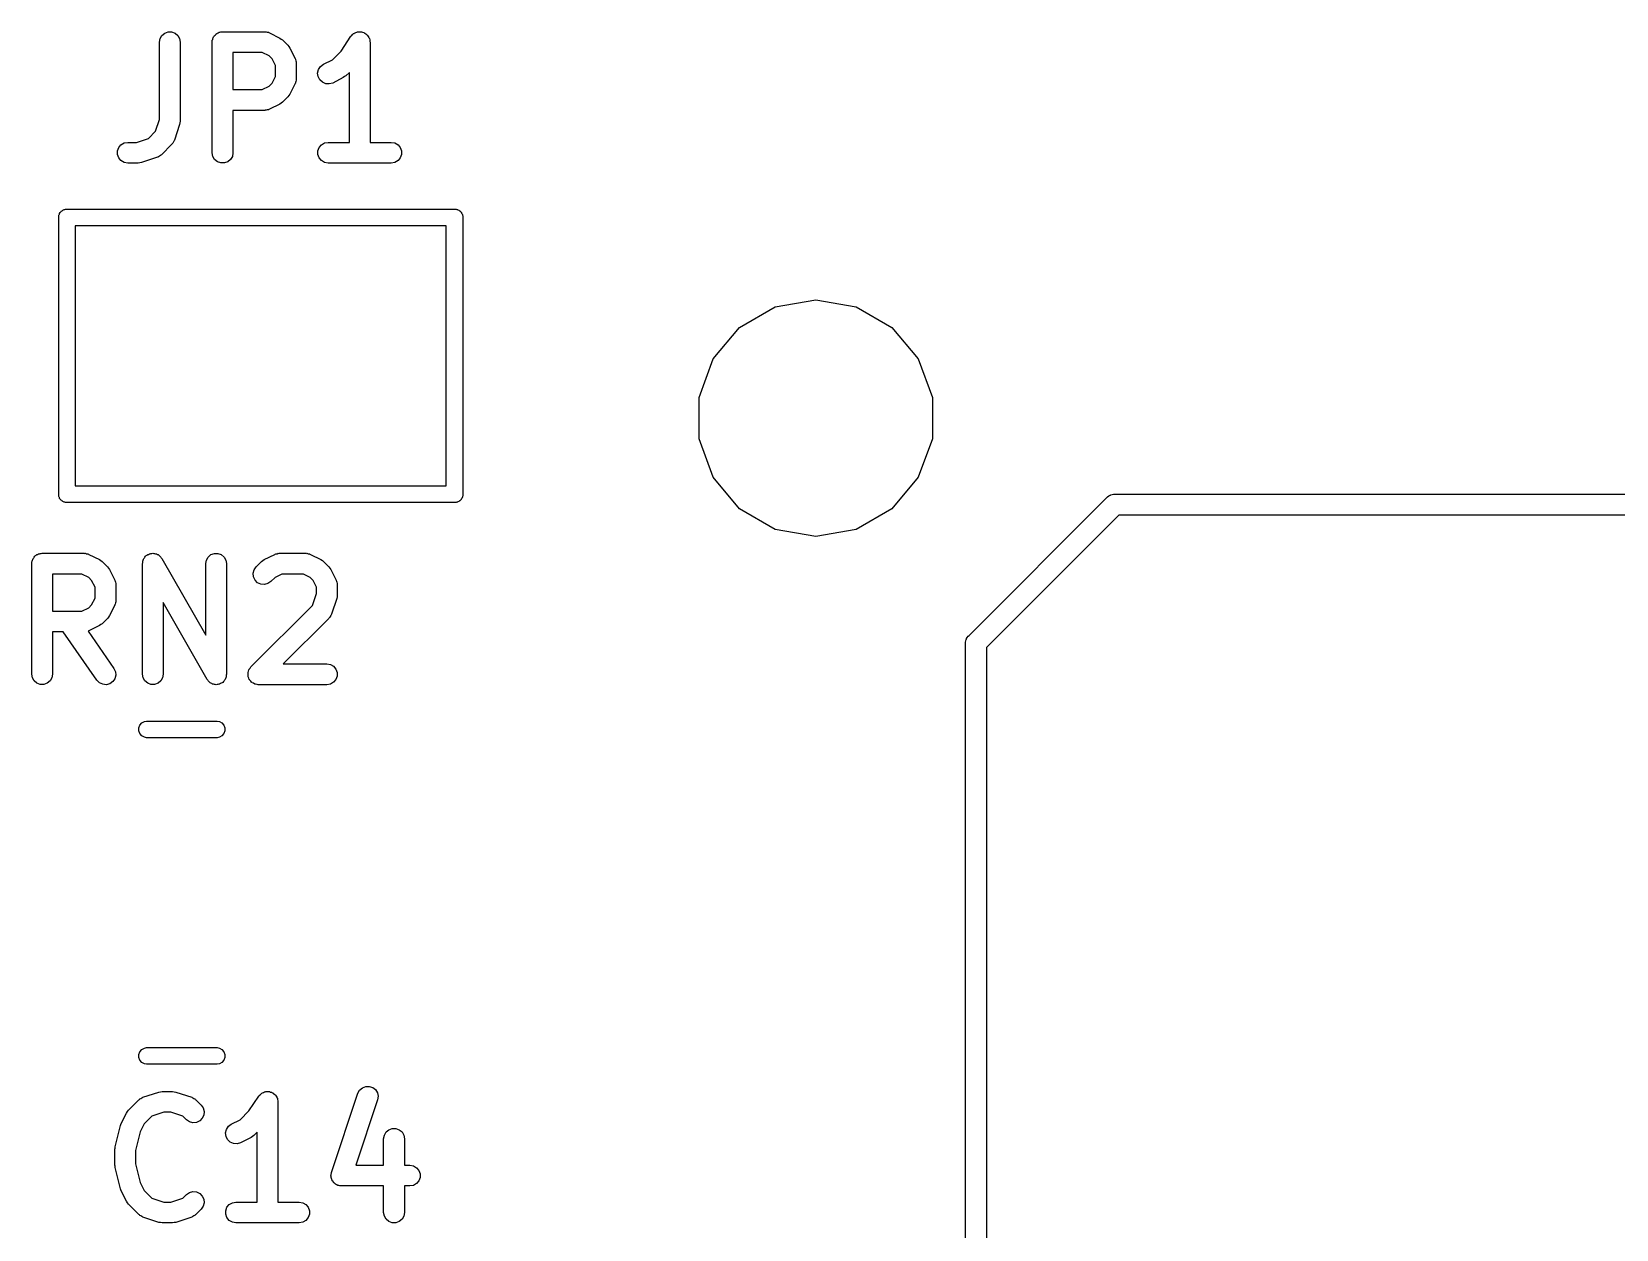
# Model space of a CAD drawing. Extents: x 553.3 to 630.8, y 408.7 to 458.1.
# Drawn here: x 553.33 to 564.77, y 449.49 to 458.14 of the extents above; entities that cross this region are included whole.
import ezdxf

# ---------------------------------------------------------------- set-up
doc = ezdxf.new("R2010")
doc.units = 0
doc.header["$MEASUREMENT"] = 0
doc.layers.add('BLACK', color=7, linetype='CONTINUOUS')

msp = doc.modelspace()

# ---------------------------------------------------------------- linework, layer by layer
at = {"layer": 'BLACK', "linetype": 'CONTINUOUS'}
for p, q in [((554.248, 458.068), (554.253, 458.094)), ((554.253, 458.094), (554.266, 458.116)), ((554.266, 458.116), (554.286, 458.133)), ((554.286, 458.133), (554.31, 458.142)), ((554.31, 458.142), (554.336, 458.142)), ((554.336, 458.142), (554.361, 458.133)), ((554.361, 458.133), (554.381, 458.116)), ((554.381, 458.116), (554.394, 458.094)), ((554.394, 458.094), (554.398, 458.068)), ((554.629, 458.068), (554.63, 458.075)), ((554.63, 458.081), (554.633, 458.087)), ((554.63, 458.075), (554.63, 458.081)), ((554.633, 458.087), (554.634, 458.094)), ((554.634, 458.094), (554.637, 458.099)), ((554.637, 458.099), (554.639, 458.106)), ((554.639, 458.106), (554.644, 458.111)), ((554.644, 458.111), (554.647, 458.116)), ((554.647, 458.116), (554.652, 458.121)), ((554.652, 458.121), (554.656, 458.126)), ((554.656, 458.126), (554.662, 458.129)), ((554.662, 458.129), (554.667, 458.133)), ((554.667, 458.133), (554.673, 458.135)), ((554.673, 458.135), (554.679, 458.139)), ((554.679, 458.139), (554.685, 458.14)), ((554.685, 458.14), (554.691, 458.142)), ((554.691, 458.142), (554.698, 458.142)), ((554.698, 458.142), (554.704, 458.143)), ((554.704, 458.143), (555.009, 458.143)), ((555.009, 458.143), (555.013, 458.142)), ((555.013, 458.142), (555.018, 458.143)), ((555.018, 458.143), (555.026, 458.14)), ((555.026, 458.14), (555.035, 458.139)), ((555.035, 458.139), (555.038, 458.136)), ((555.038, 458.136), (555.043, 458.135)), ((555.043, 458.135), (555.119, 458.097)), ((555.119, 458.097), (555.128, 458.09)), ((555.128, 458.09), (555.138, 458.083)), ((555.138, 458.083), (555.176, 458.045)), ((555.56, 458.002), (555.632, 458.11)), ((555.632, 458.11), (555.635, 458.113)), ((555.635, 458.113), (555.637, 458.116)), ((555.637, 458.116), (555.644, 458.122)), ((555.644, 458.122), (555.65, 458.129)), ((555.65, 458.129), (555.654, 458.13)), ((555.654, 458.13), (555.657, 458.133)), ((555.657, 458.133), (555.666, 458.136)), ((555.666, 458.136), (555.674, 458.14)), ((555.674, 458.14), (555.678, 458.141)), ((555.678, 458.141), (555.682, 458.142)), ((555.682, 458.142), (555.691, 458.142)), ((555.691, 458.142), (555.7, 458.143)), ((555.7, 458.143), (555.704, 458.142)), ((555.704, 458.142), (555.708, 458.142)), ((555.708, 458.142), (555.716, 458.139)), ((555.716, 458.139), (555.725, 458.137)), ((555.725, 458.137), (555.728, 458.134)), ((555.728, 458.134), (555.732, 458.133)), ((555.732, 458.133), (555.739, 458.127)), ((555.739, 458.127), (555.747, 458.122)), ((555.747, 458.122), (555.749, 458.119)), ((555.749, 458.119), (555.752, 458.116)), ((555.752, 458.116), (555.757, 458.109)), ((555.757, 458.109), (555.762, 458.101)), ((555.762, 458.101), (555.763, 458.097)), ((555.763, 458.097), (555.765, 458.094)), ((555.765, 458.094), (555.767, 458.085)), ((555.767, 458.085), (555.769, 458.076)), ((555.769, 458.076), (555.769, 458.072)), ((554.248, 457.509), (554.248, 458.068)), ((554.398, 458.068), (554.398, 457.497)), ((554.629, 457.268), (554.629, 458.068)), ((554.779, 457.993), (554.779, 457.724)), ((554.991, 457.993), (554.779, 457.993)), ((555.041, 457.968), (554.991, 457.993)), ((555.062, 457.947), (555.041, 457.968)), ((555.176, 458.045), (555.183, 458.035)), ((555.183, 458.035), (555.19, 458.025)), ((555.19, 458.025), (555.229, 457.949)), ((555.498, 457.939), (555.56, 458.002)), ((555.769, 458.072), (555.77, 458.068)), ((555.77, 458.068), (555.77, 457.343)), ((555.086, 457.898), (555.062, 457.947)), ((555.086, 457.819), (555.086, 457.898)), ((555.229, 457.949), (555.23, 457.945)), ((555.23, 457.945), (555.232, 457.941)), ((555.232, 457.941), (555.233, 457.933)), ((555.233, 457.933), (555.236, 457.924)), ((555.236, 457.924), (555.236, 457.92)), ((555.236, 457.92), (555.236, 457.916)), ((555.236, 457.916), (555.236, 457.801)), ((555.391, 457.844), (555.397, 457.869)), ((555.397, 457.869), (555.412, 457.891)), ((555.412, 457.891), (555.433, 457.907)), ((555.433, 457.907), (555.498, 457.939)), ((555.62, 457.849), (555.595, 457.825)), ((555.62, 457.343), (555.62, 457.849)), ((554.991, 457.724), (555.041, 457.749)), ((555.041, 457.749), (555.062, 457.77)), ((555.062, 457.77), (555.086, 457.819)), ((555.229, 457.768), (555.19, 457.692)), ((555.23, 457.772), (555.229, 457.768)), ((555.232, 457.776), (555.23, 457.772)), ((555.233, 457.784), (555.232, 457.776)), ((555.236, 457.793), (555.233, 457.784)), ((555.236, 457.801), (555.236, 457.797)), ((555.236, 457.797), (555.236, 457.793)), ((555.394, 457.818), (555.391, 457.844)), ((555.406, 457.795), (555.394, 457.818)), ((555.425, 457.777), (555.406, 457.795)), ((555.449, 457.767), (555.425, 457.777)), ((555.475, 457.765), (555.449, 457.767)), ((555.5, 457.772), (555.475, 457.765)), ((555.576, 457.811), (555.5, 457.772)), ((555.586, 457.818), (555.576, 457.811)), ((555.595, 457.825), (555.586, 457.818)), ((554.779, 457.724), (554.991, 457.724)), ((555.119, 457.62), (555.043, 457.582)), ((555.128, 457.627), (555.119, 457.62)), ((555.138, 457.634), (555.128, 457.627)), ((555.176, 457.672), (555.138, 457.634)), ((555.183, 457.682), (555.176, 457.672)), ((555.19, 457.692), (555.183, 457.682)), ((554.22, 457.423), (554.248, 457.509)), ((555.009, 457.574), (554.779, 457.574)), ((554.779, 457.574), (554.779, 457.268)), ((555.013, 457.575), (555.009, 457.574)), ((555.018, 457.575), (555.013, 457.575)), ((555.026, 457.577), (555.018, 457.575)), ((555.035, 457.579), (555.026, 457.577)), ((555.038, 457.581), (555.035, 457.579)), ((555.043, 457.582), (555.038, 457.581)), ((554.169, 457.372), (554.22, 457.423)), ((554.394, 457.473), (554.356, 457.359)), ((554.396, 457.485), (554.394, 457.473)), ((554.398, 457.497), (554.396, 457.485)), ((553.945, 457.281), (553.954, 457.306)), ((553.945, 457.255), (553.945, 457.281)), ((553.954, 457.306), (553.97, 457.326)), ((553.97, 457.326), (553.993, 457.339)), ((553.993, 457.339), (554.019, 457.343)), ((554.019, 457.343), (554.083, 457.343)), ((554.083, 457.343), (554.169, 457.372)), ((554.338, 457.329), (554.262, 457.253)), ((554.341, 457.333), (554.338, 457.329)), ((554.344, 457.336), (554.341, 457.333)), ((554.348, 457.343), (554.344, 457.336)), ((554.353, 457.351), (554.348, 457.343)), ((554.354, 457.355), (554.353, 457.351)), ((554.356, 457.359), (554.354, 457.355)), ((555.392, 457.281), (555.401, 457.306)), ((555.392, 457.255), (555.392, 457.281)), ((555.401, 457.306), (555.418, 457.326)), ((555.418, 457.326), (555.441, 457.339)), ((555.441, 457.339), (555.466, 457.343)), ((555.466, 457.343), (555.62, 457.343)), ((555.77, 457.343), (555.923, 457.343)), ((555.923, 457.343), (555.949, 457.339)), ((555.949, 457.339), (555.972, 457.326)), ((555.972, 457.326), (555.988, 457.306)), ((555.988, 457.306), (555.997, 457.281)), ((555.997, 457.281), (555.997, 457.255)), ((553.954, 457.231), (553.945, 457.255)), ((553.97, 457.211), (553.954, 457.231)), ((553.993, 457.198), (553.97, 457.211)), ((554.019, 457.193), (553.993, 457.198)), ((554.095, 457.193), (554.019, 457.193)), ((554.107, 457.195), (554.095, 457.193)), ((554.118, 457.197), (554.107, 457.195)), ((554.233, 457.235), (554.118, 457.197)), ((554.237, 457.237), (554.233, 457.235)), ((554.241, 457.238), (554.237, 457.237)), ((554.248, 457.243), (554.241, 457.238)), ((554.256, 457.247), (554.248, 457.243)), ((554.259, 457.251), (554.256, 457.247)), ((554.262, 457.253), (554.259, 457.251)), ((554.634, 457.242), (554.629, 457.268)), ((554.647, 457.22), (554.634, 457.242)), ((554.667, 457.203), (554.647, 457.22)), ((554.691, 457.194), (554.667, 457.203)), ((554.717, 457.194), (554.691, 457.194)), ((554.742, 457.203), (554.717, 457.194)), ((554.762, 457.22), (554.742, 457.203)), ((554.775, 457.242), (554.762, 457.22)), ((554.779, 457.268), (554.775, 457.242)), ((555.401, 457.231), (555.392, 457.255)), ((555.418, 457.211), (555.401, 457.231)), ((555.441, 457.198), (555.418, 457.211)), ((555.466, 457.193), (555.441, 457.198)), ((555.923, 457.193), (555.466, 457.193)), ((555.949, 457.198), (555.923, 457.193)), ((555.972, 457.211), (555.949, 457.198)), ((555.988, 457.231), (555.972, 457.211)), ((555.997, 457.255), (555.988, 457.231)), ((553.52, 456.811), (553.522, 456.816)), ((553.522, 456.816), (553.523, 456.821)), ((553.523, 456.821), (553.525, 456.825)), ((553.525, 456.825), (553.527, 456.83)), ((553.527, 456.83), (553.531, 456.835)), ((553.531, 456.835), (553.533, 456.839)), ((553.533, 456.839), (553.537, 456.843)), ((553.537, 456.843), (553.541, 456.847)), ((553.541, 456.847), (553.545, 456.849)), ((553.545, 456.849), (553.55, 456.853)), ((553.55, 456.853), (553.555, 456.855)), ((553.555, 456.855), (553.559, 456.857)), ((553.559, 456.857), (553.564, 456.858)), ((553.564, 456.858), (553.569, 456.86)), ((553.569, 456.86), (553.575, 456.86)), ((553.575, 456.86), (553.575, 456.86)), ((553.575, 456.86), (556.385, 456.86)), ((556.385, 456.86), (556.391, 456.86)), ((556.385, 456.86), (556.385, 456.86)), ((556.391, 456.86), (556.396, 456.858)), ((556.396, 456.858), (556.401, 456.857)), ((556.401, 456.857), (556.405, 456.855)), ((556.405, 456.855), (556.41, 456.853)), ((556.41, 456.853), (556.415, 456.849)), ((556.415, 456.849), (556.419, 456.847)), ((556.419, 456.847), (556.423, 456.843)), ((556.423, 456.843), (556.427, 456.839)), ((556.427, 456.839), (556.429, 456.835)), ((556.429, 456.835), (556.433, 456.83)), ((556.433, 456.83), (556.435, 456.825)), ((556.435, 456.825), (556.437, 456.821)), ((556.437, 456.821), (556.438, 456.816)), ((556.438, 456.816), (556.44, 456.811)), ((553.52, 456.805), (553.52, 456.811)), ((553.52, 454.795), (553.52, 456.805)), ((553.64, 456.74), (553.64, 454.86)), ((556.32, 456.74), (553.64, 456.74)), ((556.32, 454.86), (556.32, 456.74)), ((556.44, 456.811), (556.44, 456.805)), ((556.44, 456.805), (556.44, 456.805)), ((556.44, 456.805), (556.44, 454.795)), ((558.44, 456.006), (558.697, 456.155)), ((558.697, 456.155), (558.99, 456.206)), ((558.99, 456.206), (559.283, 456.155)), ((559.283, 456.155), (559.54, 456.006)), ((558.249, 455.778), (558.44, 456.006)), ((559.54, 456.006), (559.731, 455.778)), ((558.147, 455.499), (558.249, 455.778)), ((559.731, 455.778), (559.833, 455.499)), ((558.147, 455.201), (558.147, 455.499)), ((559.833, 455.499), (559.833, 455.201)), ((558.249, 454.922), (558.147, 455.201)), ((559.833, 455.201), (559.731, 454.922)), ((558.44, 454.694), (558.249, 454.922)), ((559.731, 454.922), (559.54, 454.694)), ((553.52, 454.789), (553.52, 454.795)), ((553.52, 454.795), (553.52, 454.795)), ((553.522, 454.784), (553.52, 454.789)), ((553.523, 454.779), (553.522, 454.784)), ((553.525, 454.775), (553.523, 454.779)), ((553.527, 454.77), (553.525, 454.775)), ((553.531, 454.765), (553.527, 454.77)), ((553.533, 454.761), (553.531, 454.765)), ((553.537, 454.757), (553.533, 454.761)), ((553.541, 454.753), (553.537, 454.757)), ((553.64, 454.86), (556.32, 454.86)), ((556.423, 454.757), (556.419, 454.753)), ((556.427, 454.761), (556.423, 454.757)), ((556.429, 454.765), (556.427, 454.761)), ((556.433, 454.77), (556.429, 454.765)), ((556.435, 454.775), (556.433, 454.77)), ((556.437, 454.779), (556.435, 454.775)), ((556.438, 454.784), (556.437, 454.779)), ((556.44, 454.789), (556.438, 454.784)), ((556.44, 454.795), (556.44, 454.795)), ((556.44, 454.795), (556.44, 454.789)), ((560.098, 453.779), (561.093, 454.775)), ((561.093, 454.775), (561.099, 454.782)), ((561.099, 454.782), (561.108, 454.787)), ((561.108, 454.787), (561.116, 454.793)), ((561.116, 454.793), (561.119, 454.794)), ((561.119, 454.794), (561.122, 454.795)), ((561.122, 454.795), (561.132, 454.797)), ((561.132, 454.797), (561.142, 454.8)), ((561.142, 454.8), (561.152, 454.799)), ((561.152, 454.799), (576.155, 454.799)), ((553.545, 454.751), (553.541, 454.753)), ((553.55, 454.747), (553.545, 454.751)), ((553.555, 454.745), (553.55, 454.747)), ((553.559, 454.743), (553.555, 454.745)), ((553.564, 454.742), (553.559, 454.743)), ((553.569, 454.74), (553.564, 454.742)), ((553.575, 454.74), (553.569, 454.74)), ((556.385, 454.74), (553.575, 454.74)), ((553.575, 454.74), (553.575, 454.74)), ((556.391, 454.74), (556.385, 454.74)), ((556.385, 454.74), (556.385, 454.74)), ((556.396, 454.742), (556.391, 454.74)), ((556.401, 454.743), (556.396, 454.742)), ((556.405, 454.745), (556.401, 454.743)), ((556.41, 454.747), (556.405, 454.745)), ((556.415, 454.751), (556.41, 454.747)), ((556.419, 454.753), (556.415, 454.751)), ((558.697, 454.545), (558.44, 454.694)), ((559.54, 454.694), (559.283, 454.545)), ((561.179, 454.649), (560.223, 453.693)), ((576.073, 454.649), (561.179, 454.649)), ((558.99, 454.494), (558.697, 454.545)), ((559.283, 454.545), (558.99, 454.494)), ((553.325, 454.298), (553.327, 454.305)), ((553.325, 453.498), (553.325, 454.298)), ((553.327, 454.311), (553.329, 454.317)), ((553.327, 454.305), (553.327, 454.311)), ((553.329, 454.317), (553.33, 454.324)), ((553.33, 454.324), (553.333, 454.329)), ((553.333, 454.329), (553.336, 454.336)), ((553.336, 454.336), (553.34, 454.341)), ((553.34, 454.341), (553.343, 454.346)), ((553.343, 454.346), (553.348, 454.351)), ((553.348, 454.351), (553.352, 454.356)), ((553.352, 454.356), (553.358, 454.359)), ((553.358, 454.359), (553.363, 454.363)), ((553.363, 454.363), (553.369, 454.365)), ((553.369, 454.365), (553.375, 454.369)), ((553.375, 454.369), (553.381, 454.37)), ((553.381, 454.37), (553.387, 454.372)), ((553.387, 454.372), (553.394, 454.372)), ((553.394, 454.372), (553.4, 454.373)), ((553.4, 454.373), (553.705, 454.373)), ((553.705, 454.373), (553.709, 454.372)), ((553.709, 454.372), (553.714, 454.373)), ((553.714, 454.373), (553.722, 454.37)), ((553.722, 454.37), (553.731, 454.369)), ((553.731, 454.369), (553.735, 454.366)), ((553.735, 454.366), (553.739, 454.365)), ((553.739, 454.365), (553.815, 454.327)), ((553.815, 454.327), (553.825, 454.32)), ((553.825, 454.32), (553.834, 454.313)), ((553.834, 454.313), (553.873, 454.275)), ((554.125, 454.298), (554.127, 454.305)), ((554.125, 453.498), (554.125, 454.298)), ((554.127, 454.311), (554.129, 454.317)), ((554.127, 454.305), (554.127, 454.311)), ((554.129, 454.317), (554.13, 454.324)), ((554.13, 454.324), (554.133, 454.33)), ((554.133, 454.33), (554.136, 454.336)), ((554.136, 454.336), (554.14, 454.341)), ((554.14, 454.341), (554.143, 454.346)), ((554.143, 454.346), (554.148, 454.351)), ((554.148, 454.351), (554.153, 454.356)), ((554.153, 454.356), (554.158, 454.359)), ((554.158, 454.359), (554.163, 454.363)), ((554.163, 454.363), (554.169, 454.365)), ((554.169, 454.365), (554.175, 454.369)), ((554.175, 454.369), (554.181, 454.37)), ((554.181, 454.37), (554.187, 454.372)), ((554.187, 454.372), (554.194, 454.372)), ((554.194, 454.372), (554.201, 454.373)), ((554.201, 454.373), (554.207, 454.372)), ((554.207, 454.372), (554.213, 454.372)), ((554.213, 454.372), (554.22, 454.37)), ((554.22, 454.37), (554.226, 454.368)), ((554.226, 454.368), (554.232, 454.365)), ((554.232, 454.365), (554.238, 454.363)), ((554.238, 454.363), (554.243, 454.359)), ((554.243, 454.359), (554.249, 454.355)), ((554.249, 454.355), (554.253, 454.35)), ((554.253, 454.35), (554.258, 454.346)), ((554.258, 454.346), (554.261, 454.34)), ((554.261, 454.34), (554.266, 454.335)), ((554.266, 454.335), (554.583, 453.781)), ((554.583, 454.298), (554.587, 454.324)), ((554.583, 453.781), (554.583, 454.298)), ((554.587, 454.324), (554.6, 454.346)), ((554.6, 454.346), (554.62, 454.363)), ((554.62, 454.363), (554.645, 454.372)), ((554.645, 454.372), (554.671, 454.372)), ((554.671, 454.372), (554.695, 454.363)), ((554.695, 454.363), (554.715, 454.346)), ((554.715, 454.346), (554.728, 454.324)), ((554.728, 454.324), (554.733, 454.298)), ((554.733, 454.298), (554.733, 453.498)), ((554.947, 454.275), (554.986, 454.313)), ((554.986, 454.313), (554.995, 454.32)), ((554.995, 454.32), (555.005, 454.327)), ((555.005, 454.327), (555.081, 454.365)), ((555.081, 454.365), (555.085, 454.366)), ((555.085, 454.366), (555.089, 454.369)), ((555.089, 454.369), (555.098, 454.37)), ((555.098, 454.37), (555.106, 454.373)), ((555.106, 454.373), (555.111, 454.372)), ((555.111, 454.372), (555.115, 454.373)), ((555.115, 454.373), (555.305, 454.373)), ((555.305, 454.373), (555.309, 454.372)), ((555.309, 454.372), (555.314, 454.373)), ((555.314, 454.373), (555.322, 454.37)), ((555.322, 454.37), (555.331, 454.369)), ((555.331, 454.369), (555.335, 454.366)), ((555.335, 454.366), (555.339, 454.365)), ((555.339, 454.365), (555.415, 454.327)), ((555.415, 454.327), (555.425, 454.32)), ((555.425, 454.32), (555.434, 454.313)), ((555.434, 454.313), (555.473, 454.275)), ((553.475, 454.223), (553.475, 453.954)), ((553.688, 454.223), (553.475, 454.223)), ((553.737, 454.198), (553.688, 454.223)), ((553.758, 454.177), (553.737, 454.198)), ((553.873, 454.275), (553.879, 454.265)), ((553.879, 454.265), (553.887, 454.255)), ((553.887, 454.255), (553.925, 454.179)), ((554.926, 454.228), (554.933, 454.254)), ((554.928, 454.202), (554.926, 454.228)), ((554.939, 454.179), (554.928, 454.202)), ((554.933, 454.254), (554.947, 454.275)), ((555.083, 454.198), (555.054, 454.169)), ((555.132, 454.223), (555.083, 454.198)), ((555.288, 454.223), (555.132, 454.223)), ((555.337, 454.198), (555.288, 454.223)), ((555.358, 454.177), (555.337, 454.198)), ((555.473, 454.275), (555.479, 454.265)), ((555.479, 454.265), (555.487, 454.255)), ((555.487, 454.255), (555.525, 454.179)), ((553.783, 454.128), (553.758, 454.177)), ((553.783, 454.049), (553.783, 454.128)), ((553.925, 454.179), (553.926, 454.175)), ((553.926, 454.175), (553.928, 454.171)), ((553.928, 454.171), (553.93, 454.163)), ((553.93, 454.163), (553.932, 454.154)), ((553.932, 454.154), (553.932, 454.15)), ((553.932, 454.15), (553.933, 454.146)), ((553.933, 454.146), (553.933, 454.031)), ((554.957, 454.16), (554.939, 454.179)), ((554.981, 454.149), (554.957, 454.16)), ((555.007, 454.147), (554.981, 454.149)), ((555.032, 454.154), (555.007, 454.147)), ((555.054, 454.169), (555.032, 454.154)), ((555.354, 453.996), (555.383, 454.082)), ((555.383, 454.128), (555.358, 454.177)), ((555.383, 454.082), (555.383, 454.128)), ((555.525, 454.179), (555.526, 454.175)), ((555.526, 454.175), (555.528, 454.171)), ((555.528, 454.171), (555.53, 454.163)), ((555.53, 454.163), (555.532, 454.154)), ((555.533, 454.07), (555.531, 454.058)), ((555.532, 454.154), (555.532, 454.15)), ((555.532, 454.15), (555.533, 454.146)), ((555.533, 454.146), (555.533, 454.07)), ((553.475, 453.954), (553.688, 453.954)), ((553.688, 453.954), (553.737, 453.979)), ((553.737, 453.979), (553.758, 454)), ((553.758, 454), (553.783, 454.049)), ((553.925, 453.998), (553.887, 453.922)), ((553.926, 454.002), (553.925, 453.998)), ((553.928, 454.006), (553.926, 454.002)), ((553.93, 454.014), (553.928, 454.006)), ((553.932, 454.023), (553.93, 454.014)), ((553.933, 454.031), (553.932, 454.027)), ((553.932, 454.027), (553.932, 454.023)), ((554.593, 453.461), (554.275, 454.016)), ((554.275, 454.016), (554.275, 453.498)), ((554.909, 453.551), (555.354, 453.996)), ((555.529, 454.046), (555.491, 453.932)), ((555.531, 454.058), (555.529, 454.046)), ((553.815, 453.85), (553.739, 453.812)), ((553.825, 453.857), (553.815, 453.85)), ((553.834, 453.864), (553.825, 453.857)), ((553.873, 453.902), (553.834, 453.864)), ((553.879, 453.912), (553.873, 453.902)), ((553.887, 453.922), (553.879, 453.912)), ((555.473, 453.902), (555.143, 453.573)), ((555.475, 453.906), (555.473, 453.902)), ((555.478, 453.909), (555.475, 453.906)), ((555.482, 453.916), (555.478, 453.909)), ((555.487, 453.924), (555.482, 453.916)), ((555.489, 453.928), (555.487, 453.924)), ((555.491, 453.932), (555.489, 453.928)), ((553.552, 453.804), (553.475, 453.804)), ((553.475, 453.804), (553.475, 453.498)), ((553.796, 453.455), (553.552, 453.804)), ((553.735, 453.811), (553.732, 453.809)), ((553.732, 453.809), (553.919, 453.541)), ((553.739, 453.812), (553.735, 453.811)), ((560.072, 453.73), (560.075, 453.74)), ((560.073, 453.721), (560.072, 453.73)), ((560.075, 453.74), (560.077, 453.75)), ((560.077, 453.75), (560.078, 453.753)), ((560.078, 453.753), (560.079, 453.756)), ((560.079, 453.756), (560.085, 453.764)), ((560.085, 453.764), (560.09, 453.773)), ((560.09, 453.773), (560.098, 453.779)), ((560.073, 441.937), (560.073, 453.721)), ((560.223, 453.693), (560.223, 441.999)), ((553.33, 453.472), (553.325, 453.498)), ((553.475, 453.498), (553.471, 453.472)), ((553.919, 453.541), (553.93, 453.517)), ((553.93, 453.517), (553.932, 453.492)), ((554.13, 453.472), (554.125, 453.498)), ((554.275, 453.498), (554.271, 453.472)), ((554.733, 453.498), (554.731, 453.491)), ((554.888, 453.505), (554.889, 453.508)), ((554.889, 453.495), (554.888, 453.505)), ((554.889, 453.511), (554.892, 453.52)), ((554.889, 453.508), (554.889, 453.511)), ((554.889, 453.485), (554.889, 453.495)), ((554.892, 453.52), (554.894, 453.53)), ((554.894, 453.53), (554.896, 453.532)), ((554.896, 453.532), (554.897, 453.536)), ((554.897, 453.536), (554.904, 453.543)), ((554.904, 453.543), (554.909, 453.551)), ((555.143, 453.573), (555.458, 453.573)), ((555.458, 453.573), (555.483, 453.569)), ((555.483, 453.569), (555.506, 453.556)), ((555.506, 453.556), (555.523, 453.536)), ((555.523, 453.536), (555.531, 453.511)), ((555.531, 453.511), (555.531, 453.485)), ((553.343, 453.45), (553.33, 453.472)), ((553.363, 453.433), (553.343, 453.45)), ((553.387, 453.424), (553.363, 453.433)), ((553.413, 453.424), (553.387, 453.424)), ((553.438, 453.433), (553.413, 453.424)), ((553.458, 453.45), (553.438, 453.433)), ((553.471, 453.472), (553.458, 453.45)), ((553.815, 453.437), (553.796, 453.455)), ((553.838, 453.426), (553.815, 453.437)), ((553.864, 453.423), (553.838, 453.426)), ((553.889, 453.43), (553.864, 453.423)), ((553.911, 453.445), (553.889, 453.43)), ((553.926, 453.466), (553.911, 453.445)), ((553.932, 453.492), (553.926, 453.466)), ((554.143, 453.45), (554.13, 453.472)), ((554.163, 453.433), (554.143, 453.45)), ((554.187, 453.424), (554.163, 453.433)), ((554.213, 453.424), (554.187, 453.424)), ((554.238, 453.433), (554.213, 453.424)), ((554.258, 453.45), (554.238, 453.433)), ((554.271, 453.472), (554.258, 453.45)), ((554.597, 453.456), (554.593, 453.461)), ((554.6, 453.45), (554.597, 453.456)), ((554.605, 453.446), (554.6, 453.45)), ((554.609, 453.441), (554.605, 453.446)), ((554.615, 453.437), (554.609, 453.441)), ((554.62, 453.433), (554.615, 453.437)), ((554.626, 453.431), (554.62, 453.433)), ((554.632, 453.428), (554.626, 453.431)), ((554.638, 453.427), (554.632, 453.428)), ((554.645, 453.424), (554.638, 453.427)), ((554.651, 453.424), (554.645, 453.424)), ((554.657, 453.423), (554.651, 453.424)), ((554.664, 453.424), (554.657, 453.423)), ((554.671, 453.424), (554.664, 453.424)), ((554.677, 453.426), (554.671, 453.424)), ((554.683, 453.428), (554.677, 453.426)), ((554.689, 453.431), (554.683, 453.428)), ((554.695, 453.433), (554.689, 453.431)), ((554.7, 453.437), (554.695, 453.433)), ((554.706, 453.44), (554.7, 453.437)), ((554.71, 453.446), (554.706, 453.44)), ((554.715, 453.45), (554.71, 453.446)), ((554.718, 453.455), (554.715, 453.45)), ((554.722, 453.46), (554.718, 453.455)), ((554.725, 453.467), (554.722, 453.46)), ((554.728, 453.472), (554.725, 453.467)), ((554.729, 453.479), (554.728, 453.472)), ((554.731, 453.485), (554.729, 453.479)), ((554.731, 453.491), (554.731, 453.485)), ((554.89, 453.482), (554.889, 453.485)), ((554.89, 453.479), (554.89, 453.482)), ((554.894, 453.47), (554.89, 453.479)), ((554.897, 453.461), (554.894, 453.47)), ((554.9, 453.458), (554.897, 453.461)), ((554.901, 453.455), (554.9, 453.458)), ((554.908, 453.448), (554.901, 453.455)), ((554.914, 453.441), (554.908, 453.448)), ((554.917, 453.439), (554.914, 453.441)), ((554.919, 453.437), (554.917, 453.439)), ((554.928, 453.433), (554.919, 453.437)), ((554.937, 453.428), (554.928, 453.433)), ((554.94, 453.427), (554.937, 453.428)), ((554.943, 453.426), (554.94, 453.427)), ((554.953, 453.425), (554.943, 453.426)), ((554.962, 453.423), (554.953, 453.425)), ((555.458, 453.423), (554.962, 453.423)), ((555.483, 453.428), (555.458, 453.423)), ((555.506, 453.441), (555.483, 453.428)), ((555.523, 453.461), (555.506, 453.441)), ((555.531, 453.485), (555.523, 453.461)), ((554.121, 453.147), (554.139, 453.157)), ((554.139, 453.157), (554.155, 453.16)), ((554.155, 453.16), (554.665, 453.16)), ((554.665, 453.16), (554.681, 453.157)), ((554.681, 453.157), (554.699, 453.147)), ((554.1, 453.111), (554.107, 453.13)), ((554.1, 453.089), (554.1, 453.111)), ((554.107, 453.07), (554.1, 453.089)), ((554.107, 453.13), (554.121, 453.147)), ((554.121, 453.053), (554.107, 453.07)), ((554.139, 453.043), (554.121, 453.053)), ((554.155, 453.04), (554.139, 453.043)), ((554.665, 453.04), (554.155, 453.04)), ((554.681, 453.043), (554.665, 453.04)), ((554.699, 453.053), (554.681, 453.043)), ((554.699, 453.147), (554.713, 453.13)), ((554.713, 453.07), (554.699, 453.053)), ((554.713, 453.13), (554.72, 453.111)), ((554.72, 453.089), (554.713, 453.07)), ((554.72, 453.111), (554.72, 453.089)), ((554.1, 450.751), (554.107, 450.77)), ((554.1, 450.729), (554.1, 450.751)), ((554.107, 450.77), (554.121, 450.787)), ((554.121, 450.787), (554.139, 450.797)), ((554.139, 450.797), (554.155, 450.8)), ((554.155, 450.8), (554.665, 450.8)), ((554.665, 450.8), (554.681, 450.797)), ((554.681, 450.797), (554.699, 450.787)), ((554.699, 450.787), (554.713, 450.77)), ((554.713, 450.77), (554.72, 450.751)), ((554.72, 450.751), (554.72, 450.729)), ((554.107, 450.71), (554.1, 450.729)), ((554.121, 450.693), (554.107, 450.71)), ((554.139, 450.683), (554.121, 450.693)), ((554.155, 450.68), (554.139, 450.683)), ((554.665, 450.68), (554.155, 450.68)), ((554.681, 450.683), (554.665, 450.68)), ((554.699, 450.693), (554.681, 450.683)), ((554.713, 450.71), (554.699, 450.693)), ((554.72, 450.729), (554.713, 450.71)), ((555.714, 450.51), (555.738, 450.52)), ((555.738, 450.52), (555.764, 450.52)), ((555.764, 450.52), (555.789, 450.512)), ((554.024, 450.347), (554.1, 450.423)), ((554.1, 450.423), (554.103, 450.426)), ((554.103, 450.426), (554.106, 450.429)), ((554.106, 450.429), (554.114, 450.433)), ((554.114, 450.433), (554.121, 450.438)), ((554.121, 450.438), (554.125, 450.439)), ((554.125, 450.439), (554.129, 450.441)), ((554.129, 450.441), (554.243, 450.479)), ((554.243, 450.479), (554.255, 450.481)), ((554.255, 450.481), (554.267, 450.483)), ((554.267, 450.483), (554.343, 450.483)), ((554.343, 450.483), (554.355, 450.481)), ((554.355, 450.481), (554.367, 450.479)), ((554.367, 450.479), (554.481, 450.441)), ((554.481, 450.441), (554.485, 450.439)), ((554.485, 450.439), (554.489, 450.438)), ((554.489, 450.438), (554.497, 450.433)), ((554.497, 450.433), (554.504, 450.429)), ((554.504, 450.429), (554.507, 450.426)), ((554.507, 450.426), (554.511, 450.423)), ((554.511, 450.423), (554.549, 450.385)), ((554.895, 450.342), (554.967, 450.45)), ((554.967, 450.45), (554.97, 450.453)), ((554.97, 450.453), (554.972, 450.456)), ((554.972, 450.456), (554.978, 450.462)), ((554.978, 450.462), (554.985, 450.469)), ((554.985, 450.469), (554.988, 450.47)), ((554.988, 450.47), (554.992, 450.473)), ((554.992, 450.473), (555, 450.476)), ((555, 450.476), (555.008, 450.48)), ((555.008, 450.48), (555.012, 450.481)), ((555.012, 450.481), (555.016, 450.482)), ((555.016, 450.482), (555.025, 450.482)), ((555.025, 450.482), (555.034, 450.483)), ((555.034, 450.483), (555.038, 450.482)), ((555.038, 450.482), (555.042, 450.482)), ((555.042, 450.482), (555.05, 450.479)), ((555.05, 450.479), (555.059, 450.477)), ((555.059, 450.477), (555.063, 450.474)), ((555.063, 450.474), (555.067, 450.473)), ((555.067, 450.473), (555.073, 450.467)), ((555.073, 450.467), (555.081, 450.462)), ((555.081, 450.462), (555.083, 450.459)), ((555.083, 450.459), (555.087, 450.456)), ((555.087, 450.456), (555.091, 450.449)), ((555.091, 450.449), (555.096, 450.441)), ((555.096, 450.441), (555.097, 450.437)), ((555.097, 450.437), (555.1, 450.434)), ((555.1, 450.434), (555.101, 450.425)), ((555.101, 450.425), (555.104, 450.416)), ((555.104, 450.416), (555.103, 450.412)), ((555.103, 450.412), (555.104, 450.408)), ((555.104, 450.408), (555.104, 449.683)), ((555.491, 449.898), (555.682, 450.47)), ((555.824, 450.422), (555.666, 449.95)), ((555.682, 450.47), (555.694, 450.493)), ((555.694, 450.493), (555.714, 450.51)), ((555.789, 450.512), (555.809, 450.496)), ((555.809, 450.496), (555.823, 450.474)), ((555.823, 450.474), (555.828, 450.448)), ((555.828, 450.448), (555.824, 450.422)), ((553.971, 450.251), (554.01, 450.327)), ((554.01, 450.327), (554.017, 450.337)), ((554.017, 450.337), (554.024, 450.347)), ((554.193, 450.304), (554.138, 450.249)), ((554.279, 450.333), (554.193, 450.304)), ((554.331, 450.333), (554.279, 450.333)), ((554.417, 450.304), (554.331, 450.333)), ((554.443, 450.279), (554.417, 450.304)), ((554.549, 450.385), (554.564, 450.364)), ((554.568, 450.312), (554.557, 450.289)), ((554.564, 450.364), (554.57, 450.338)), ((554.57, 450.338), (554.568, 450.312)), ((554.832, 450.279), (554.895, 450.342)), ((553.928, 450.083), (553.966, 450.236)), ((553.966, 450.236), (553.969, 450.243)), ((553.969, 450.243), (553.971, 450.251)), ((554.109, 450.191), (554.075, 450.056)), ((554.138, 450.249), (554.109, 450.191)), ((554.464, 450.264), (554.443, 450.279)), ((554.489, 450.257), (554.464, 450.264)), ((554.515, 450.259), (554.489, 450.257)), ((554.539, 450.27), (554.515, 450.259)), ((554.557, 450.289), (554.539, 450.27)), ((554.726, 450.184), (554.732, 450.209)), ((554.729, 450.158), (554.726, 450.184)), ((554.732, 450.209), (554.746, 450.231)), ((554.746, 450.231), (554.767, 450.247)), ((554.767, 450.247), (554.832, 450.279)), ((554.954, 450.189), (554.93, 450.165)), ((554.954, 449.683), (554.954, 450.189)), ((555.873, 450.167), (555.886, 450.19)), ((555.886, 450.19), (555.906, 450.206)), ((555.906, 450.206), (555.93, 450.215)), ((555.93, 450.215), (555.956, 450.215)), ((555.956, 450.215), (555.981, 450.206)), ((555.981, 450.206), (556.001, 450.19)), ((556.001, 450.19), (556.014, 450.167)), ((553.925, 450.065), (553.927, 450.074)), ((553.925, 449.951), (553.925, 450.065)), ((553.927, 450.074), (553.928, 450.083)), ((554.74, 450.135), (554.729, 450.158)), ((554.759, 450.117), (554.74, 450.135)), ((554.783, 450.107), (554.759, 450.117)), ((554.809, 450.105), (554.783, 450.107)), ((554.834, 450.112), (554.809, 450.105)), ((554.91, 450.151), (554.834, 450.112)), ((554.92, 450.158), (554.91, 450.151)), ((554.93, 450.165), (554.92, 450.158)), ((555.868, 450.141), (555.873, 450.167)), ((555.868, 449.95), (555.868, 450.141)), ((556.014, 450.167), (556.018, 450.141)), ((556.018, 450.141), (556.018, 449.95)), ((553.927, 449.942), (553.925, 449.951)), ((554.075, 450.056), (554.075, 449.96)), ((554.075, 449.96), (554.109, 449.825)), ((555.666, 449.95), (555.868, 449.95)), ((556.018, 449.95), (556.058, 449.95)), ((556.058, 449.95), (556.083, 449.945)), ((553.928, 449.933), (553.927, 449.942)), ((553.966, 449.78), (553.928, 449.933)), ((555.487, 449.873), (555.489, 449.88)), ((555.489, 449.867), (555.487, 449.873)), ((555.489, 449.888), (555.49, 449.893)), ((555.489, 449.88), (555.489, 449.888)), ((555.489, 449.862), (555.489, 449.867)), ((555.491, 449.855), (555.489, 449.862)), ((555.49, 449.893), (555.491, 449.898)), ((555.493, 449.847), (555.491, 449.855)), ((555.496, 449.842), (555.493, 449.847)), ((555.497, 449.837), (555.496, 449.842)), ((555.502, 449.831), (555.497, 449.837)), ((556.083, 449.945), (556.106, 449.932)), ((556.106, 449.932), (556.123, 449.912)), ((556.123, 449.837), (556.106, 449.817)), ((556.123, 449.912), (556.131, 449.888)), ((556.131, 449.862), (556.123, 449.837)), ((556.131, 449.888), (556.131, 449.862)), ((553.969, 449.773), (553.966, 449.78)), ((553.971, 449.765), (553.969, 449.773)), ((554.01, 449.689), (553.971, 449.765)), ((554.109, 449.825), (554.138, 449.767)), ((554.138, 449.767), (554.193, 449.712)), ((554.417, 449.712), (554.443, 449.737)), ((554.443, 449.737), (554.464, 449.752)), ((554.464, 449.752), (554.489, 449.759)), ((554.489, 449.759), (554.515, 449.757)), ((554.515, 449.757), (554.539, 449.746)), ((554.539, 449.746), (554.557, 449.727)), ((554.557, 449.727), (554.568, 449.704)), ((555.506, 449.825), (555.502, 449.831)), ((555.511, 449.822), (555.506, 449.825)), ((555.514, 449.817), (555.511, 449.822)), ((555.521, 449.814), (555.514, 449.817)), ((555.527, 449.809), (555.521, 449.814)), ((555.532, 449.807), (555.527, 449.809)), ((555.537, 449.804), (555.532, 449.807)), ((555.544, 449.803), (555.537, 449.804)), ((555.551, 449.801), (555.544, 449.803)), ((555.557, 449.801), (555.551, 449.801)), ((555.562, 449.8), (555.557, 449.801)), ((555.868, 449.8), (555.562, 449.8)), ((555.868, 449.608), (555.868, 449.8)), ((556.058, 449.8), (556.018, 449.8)), ((556.018, 449.8), (556.018, 449.608)), ((556.083, 449.804), (556.058, 449.8)), ((556.106, 449.817), (556.083, 449.804)), ((554.017, 449.679), (554.01, 449.689)), ((554.024, 449.669), (554.017, 449.679)), ((554.1, 449.593), (554.024, 449.669)), ((554.193, 449.712), (554.279, 449.683)), ((554.279, 449.683), (554.331, 449.683)), ((554.331, 449.683), (554.417, 449.712)), ((554.549, 449.631), (554.511, 449.593)), ((554.564, 449.653), (554.549, 449.631)), ((554.57, 449.678), (554.564, 449.653)), ((554.568, 449.704), (554.57, 449.678)), ((554.727, 449.621), (554.736, 449.646)), ((554.727, 449.595), (554.727, 449.621)), ((554.736, 449.646), (554.752, 449.666)), ((554.752, 449.666), (554.775, 449.679)), ((554.775, 449.679), (554.8, 449.683)), ((554.8, 449.683), (554.954, 449.683)), ((555.104, 449.683), (555.258, 449.683)), ((555.258, 449.683), (555.283, 449.679)), ((555.283, 449.679), (555.306, 449.666)), ((555.306, 449.666), (555.323, 449.646)), ((555.323, 449.646), (555.331, 449.621)), ((555.331, 449.621), (555.331, 449.595)), ((555.873, 449.582), (555.868, 449.608)), ((556.018, 449.608), (556.014, 449.582)), ((554.103, 449.591), (554.1, 449.593)), ((554.106, 449.587), (554.103, 449.591)), ((554.114, 449.583), (554.106, 449.587)), ((554.121, 449.578), (554.114, 449.583)), ((554.125, 449.577), (554.121, 449.578)), ((554.129, 449.575), (554.125, 449.577)), ((554.243, 449.537), (554.129, 449.575)), ((554.255, 449.535), (554.243, 449.537)), ((554.267, 449.533), (554.255, 449.535)), ((554.343, 449.533), (554.267, 449.533)), ((554.355, 449.535), (554.343, 449.533)), ((554.367, 449.537), (554.355, 449.535)), ((554.481, 449.575), (554.367, 449.537)), ((554.485, 449.577), (554.481, 449.575)), ((554.489, 449.578), (554.485, 449.577)), ((554.497, 449.583), (554.489, 449.578)), ((554.504, 449.587), (554.497, 449.583)), ((554.507, 449.591), (554.504, 449.587)), ((554.511, 449.593), (554.507, 449.591)), ((554.736, 449.571), (554.727, 449.595)), ((554.752, 449.551), (554.736, 449.571)), ((554.775, 449.538), (554.752, 449.551)), ((554.8, 449.533), (554.775, 449.538)), ((555.258, 449.533), (554.8, 449.533)), ((555.283, 449.538), (555.258, 449.533)), ((555.306, 449.551), (555.283, 449.538)), ((555.323, 449.571), (555.306, 449.551)), ((555.331, 449.595), (555.323, 449.571)), ((555.886, 449.56), (555.873, 449.582)), ((555.906, 449.543), (555.886, 449.56)), ((555.93, 449.534), (555.906, 449.543)), ((555.956, 449.534), (555.93, 449.534)), ((555.981, 449.543), (555.956, 449.534)), ((556.001, 449.56), (555.981, 449.543)), ((556.014, 449.582), (556.001, 449.56))]:
    msp.add_line(p, q, dxfattribs=at)

doc.saveas('drawing.dxf')
